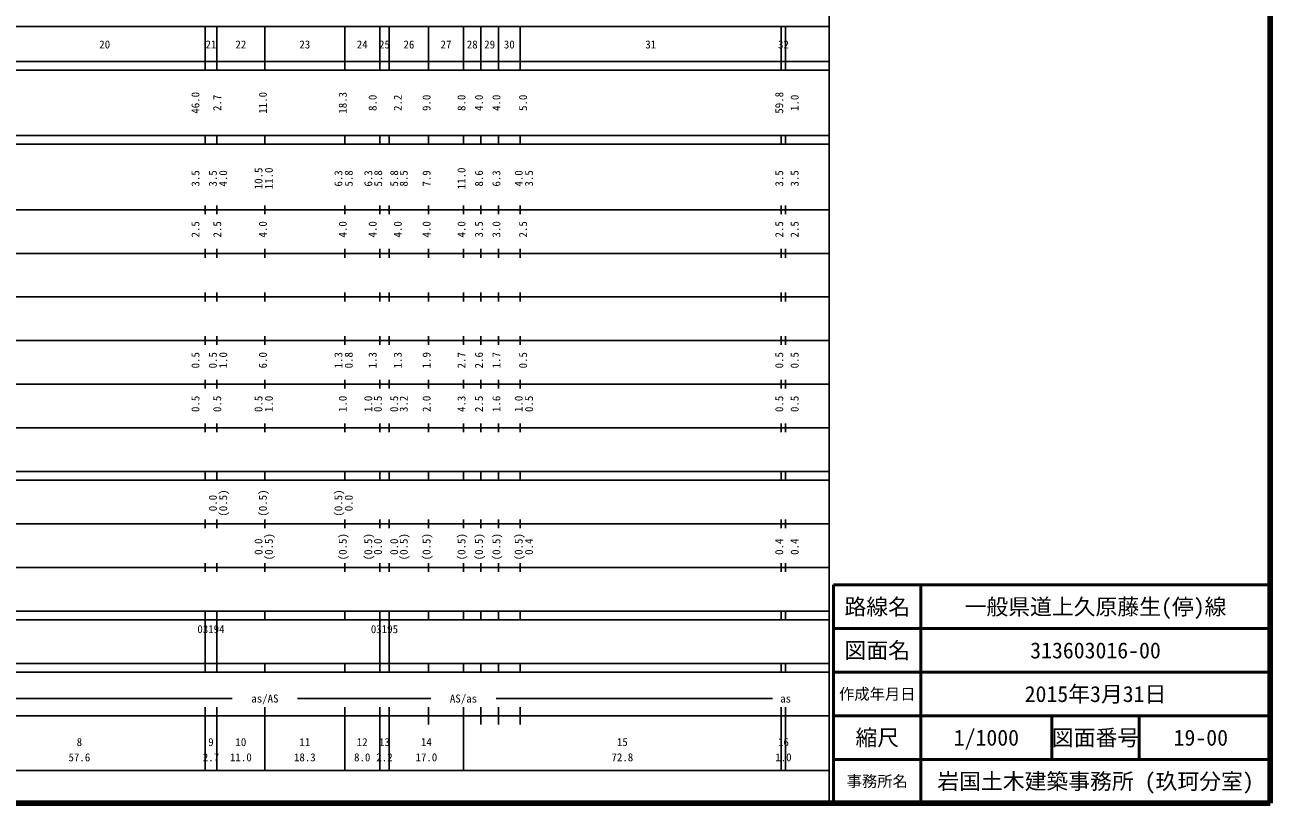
# Model space of a CAD drawing. Units: millimetres on the paper, enlarged 1000 times. Extents: x 40000 to 680000, y 20000 to 380000.
# Drawn here: x 394720 to 680000, y 20000 to 198357 of the extents above; entities that cross this region are included whole.
import ezdxf
from ezdxf.enums import TextEntityAlignment as Align

# ---------------------------------------------------------------- set-up
doc = ezdxf.new("R2010")
doc.units = ezdxf.units.MM
doc.header["$LTSCALE"] = 1000
for name, color, linetype, lineweight in [('M-TTL', 2, 'Continuous', 140), ('M-TTL-BAND', 7, 'Continuous', 25), ('M-TTL-FRAM', 2, 'Continuous', 50), ('M-TTL-LINE', 7, 'Continuous', 50)]:
    doc.layers.add(name, color=color, linetype=linetype, lineweight=lineweight)
doc.layers.add('M-TTL-TXT', color=7, linetype='Continuous')
doc.styles.add('ＭＳ ゴシック', font='')
doc.styles.get('ＭＳ ゴシック').set_extended_font_data('MS Gothic')

msp = doc.modelspace()

# ---------------------------------------------------------------- linework, layer by layer
at = {"layer": 'M-TTL'}
for p, q in [((680000, 20000), (680000, 380000)), ((40000, 20000), (680000, 20000))]:
    msp.add_line(p, q, dxfattribs=at)
at = {"layer": 'M-TTL-BAND'}
for p, q in [((579000, 20000), (579000, 370000)), ((68000, 198000), (579000, 198000)), ((436000, 188000), (436000, 198000)), ((438700, 188000), (438700, 198000)), ((449700, 188000), (449700, 198000)), ((468000, 188000), (468000, 198000)), ((476000, 188000), (476000, 198000)), ((478200, 188000), (478200, 198000)), ((487200, 188000), (487200, 198000)), ((495200, 188000), (495200, 198000)), ((499200, 188000), (499200, 198000)), ((503200, 188000), (503200, 198000)), ((508200, 188000), (508200, 198000)), ((568000, 188000), (568000, 198000)), ((569000, 188000), (569000, 198000)), ((40000, 190000), (579000, 190000)), ((40000, 188000), (579000, 188000)), ((40000, 173000), (579000, 173000)), ((436000, 171000), (436000, 173000)), ((438700, 171000), (438700, 173000)), ((449700, 171000), (449700, 173000)), ((468000, 171000), (468000, 173000)), ((476000, 171000), (476000, 173000)), ((478200, 171000), (478200, 173000)), ((487200, 171000), (487200, 173000)), ((495200, 171000), (495200, 173000)), ((499200, 171000), (499200, 173000)), ((503200, 171000), (503200, 173000)), ((508200, 171000), (508200, 173000)), ((568000, 171000), (568000, 173000)), ((569000, 171000), (569000, 173000)), ((40000, 171000), (579000, 171000)), ((436000, 155000), (436000, 157000)), ((438700, 155000), (438700, 157000)), ((449700, 155000), (449700, 157000)), ((468000, 155000), (468000, 157000)), ((476000, 155000), (476000, 157000)), ((478200, 155000), (478200, 157000)), ((487200, 155000), (487200, 157000)), ((495200, 155000), (495200, 157000)), ((499200, 155000), (499200, 157000)), ((503200, 155000), (503200, 157000)), ((508200, 155000), (508200, 157000)), ((568000, 155000), (568000, 157000)), ((569000, 155000), (569000, 157000)), ((40000, 156000), (579000, 156000)), ((46000, 146000), (579000, 146000)), ((436000, 145000), (436000, 147000)), ((438700, 145000), (438700, 147000)), ((449700, 145000), (449700, 147000)), ((468000, 145000), (468000, 147000)), ((476000, 145000), (476000, 147000)), ((478200, 145000), (478200, 147000)), ((487200, 145000), (487200, 147000)), ((495200, 145000), (495200, 147000)), ((499200, 145000), (499200, 147000)), ((503200, 145000), (503200, 147000)), ((508200, 145000), (508200, 147000)), ((568000, 145000), (568000, 147000)), ((569000, 145000), (569000, 147000)), ((436000, 135000), (436000, 137000)), ((438700, 135000), (438700, 137000)), ((449700, 135000), (449700, 137000)), ((468000, 135000), (468000, 137000)), ((476000, 135000), (476000, 137000)), ((478200, 135000), (478200, 137000)), ((487200, 135000), (487200, 137000)), ((495200, 135000), (495200, 137000)), ((499200, 135000), (499200, 137000)), ((503200, 135000), (503200, 137000)), ((508200, 135000), (508200, 137000)), ((568000, 135000), (568000, 137000)), ((569000, 135000), (569000, 137000)), ((52000, 136000), (579000, 136000)), ((46000, 126000), (579000, 126000)), ((436000, 125000), (436000, 127000)), ((438700, 125000), (438700, 127000)), ((449700, 125000), (449700, 127000)), ((468000, 125000), (468000, 127000)), ((476000, 125000), (476000, 127000)), ((478200, 125000), (478200, 127000)), ((487200, 125000), (487200, 127000)), ((495200, 125000), (495200, 127000)), ((499200, 125000), (499200, 127000)), ((503200, 125000), (503200, 127000)), ((508200, 125000), (508200, 127000)), ((568000, 125000), (568000, 127000)), ((569000, 125000), (569000, 127000)), ((436000, 115000), (436000, 117000)), ((438700, 115000), (438700, 117000)), ((449700, 115000), (449700, 117000)), ((468000, 115000), (468000, 117000)), ((476000, 115000), (476000, 117000)), ((478200, 115000), (478200, 117000)), ((487200, 115000), (487200, 117000)), ((495200, 115000), (495200, 117000)), ((499200, 115000), (499200, 117000)), ((503200, 115000), (503200, 117000)), ((508200, 115000), (508200, 117000)), ((568000, 115000), (568000, 117000)), ((569000, 115000), (569000, 117000)), ((52000, 116000), (579000, 116000)), ((46000, 106000), (579000, 106000)), ((436000, 105000), (436000, 107000)), ((438700, 105000), (438700, 107000)), ((449700, 105000), (449700, 107000)), ((468000, 105000), (468000, 107000)), ((476000, 105000), (476000, 107000)), ((478200, 105000), (478200, 107000)), ((487200, 105000), (487200, 107000)), ((495200, 105000), (495200, 107000)), ((499200, 105000), (499200, 107000)), ((503200, 105000), (503200, 107000)), ((508200, 105000), (508200, 107000)), ((568000, 105000), (568000, 107000)), ((569000, 105000), (569000, 107000)), ((40000, 96000), (579000, 96000)), ((436000, 94000), (436000, 96000)), ((438700, 94000), (438700, 96000)), ((449700, 94000), (449700, 96000)), ((468000, 94000), (468000, 96000)), ((476000, 94000), (476000, 96000)), ((478200, 94000), (478200, 96000)), ((487200, 94000), (487200, 96000)), ((495200, 94000), (495200, 96000)), ((499200, 94000), (499200, 96000)), ((503200, 94000), (503200, 96000)), ((508200, 94000), (508200, 96000)), ((568000, 94000), (568000, 96000)), ((569000, 94000), (569000, 96000)), ((40000, 94000), (579000, 94000)), ((49000, 84000), (579000, 84000)), ((436000, 83000), (436000, 85000)), ((438700, 83000), (438700, 85000)), ((449700, 83000), (449700, 85000)), ((468000, 83000), (468000, 85000)), ((476000, 83000), (476000, 85000)), ((478200, 83000), (478200, 85000)), ((487200, 83000), (487200, 85000)), ((495200, 83000), (495200, 85000)), ((499200, 83000), (499200, 85000)), ((503200, 83000), (503200, 85000)), ((508200, 83000), (508200, 85000)), ((568000, 83000), (568000, 85000)), ((569000, 83000), (569000, 85000)), ((436000, 73000), (436000, 75000)), ((438700, 73000), (438700, 75000)), ((449700, 73000), (449700, 75000)), ((468000, 73000), (468000, 75000)), ((476000, 73000), (476000, 75000)), ((478200, 73000), (478200, 75000)), ((487200, 73000), (487200, 75000)), ((495200, 73000), (495200, 75000)), ((499200, 73000), (499200, 75000)), ((503200, 73000), (503200, 75000)), ((508200, 73000), (508200, 75000)), ((568000, 73000), (568000, 75000)), ((569000, 73000), (569000, 75000)), ((40000, 74000), (579000, 74000)), ((40000, 64000), (579000, 64000)), ((436000, 62000), (436000, 64000)), ((438700, 62000), (438700, 64000)), ((449700, 62000), (449700, 64000)), ((468000, 62000), (468000, 64000)), ((476000, 62000), (476000, 64000)), ((478200, 62000), (478200, 64000)), ((487200, 62000), (487200, 64000)), ((495200, 62000), (495200, 64000)), ((499200, 62000), (499200, 64000)), ((503200, 62000), (503200, 64000)), ((508200, 62000), (508200, 64000)), ((568000, 62000), (568000, 64000)), ((569000, 62000), (569000, 64000)), ((40000, 62000), (579000, 62000)), ((436000, 52000), (436000, 62000)), ((438700, 52000), (438700, 62000)), ((476000, 52000), (476000, 62000)), ((478200, 52000), (478200, 62000)), ((40000, 52000), (579000, 52000)), ((436000, 50000), (436000, 52000)), ((438700, 50000), (438700, 52000)), ((449700, 50000), (449700, 52000)), ((468000, 50000), (468000, 52000)), ((476000, 50000), (476000, 52000)), ((478200, 50000), (478200, 52000)), ((487200, 50000), (487200, 52000)), ((495200, 50000), (495200, 52000)), ((499200, 50000), (499200, 52000)), ((503200, 50000), (503200, 52000)), ((508200, 50000), (508200, 52000)), ((568000, 50000), (568000, 52000)), ((569000, 50000), (569000, 52000)), ((40000, 50000), (579000, 50000)), ((385900, 44000), (442200, 44000)), ((457200, 44000), (487700, 44000)), ((502700, 44000), (566000, 44000)), ((40000, 40000), (579000, 40000)), ((436000, 27500), (436000, 42000)), ((438700, 27500), (438700, 42000)), ((449700, 27500), (449700, 42000)), ((468000, 27500), (468000, 42000)), ((476000, 27500), (476000, 42000)), ((478200, 27500), (478200, 42000)), ((487200, 38000), (487200, 42000)), ((495200, 27500), (495200, 42000)), ((499200, 38000), (499200, 42000)), ((503200, 38000), (503200, 42000)), ((508200, 38000), (508200, 42000)), ((568000, 27500), (568000, 42000)), ((569000, 27500), (569000, 42000)), ((68000, 27500), (579000, 27500))]:
    msp.add_line(p, q, dxfattribs=at)
at = {"layer": 'M-TTL-FRAM'}
for p, q in [((680000, 70000), (580000, 70000)), ((580000, 70000), (580000, 20000))]:
    msp.add_line(p, q, dxfattribs=at)
at = {"layer": 'M-TTL-LINE'}
for p, q in [((600000, 70000), (600000, 20000)), ((680000, 60000), (580000, 60000)), ((680000, 50000), (580000, 50000)), ((680000, 40000), (580000, 40000)), ((630000, 40000), (630000, 30000)), ((650000, 40000), (650000, 30000)), ((680000, 30000), (580000, 30000))]:
    msp.add_line(p, q, dxfattribs=at)

# ---------------------------------------------------------------- texts
at = {"layer": 'M-TTL-BAND', "style": 'ＭＳ ゴシック'}
for s, p in [('20', (413000, 192405)), ('21', (437350, 192405)), ('22', (444200, 192405)), ('23', (458850, 192405)), ('24', (472000, 192405)), ('25', (477100, 192405)), ('26', (482700, 192405)), ('27', (491200, 192405)), ('28', (497200, 192405)), ('29', (501200, 192405)), ('30', (505700, 192405)), ('31', (538100, 192405)), ('32', (568500, 192405)), ('as/AS', (449700, 42500)), ('AS/as', (495200, 42500)), ('as', (569000, 42500)), ('8', (407200, 32523)), ('9', (437350, 32523)), ('10', (444200, 32523)), ('11', (458850, 32523)), ('12', (472000, 32523)), ('13', (477100, 32523)), ('14', (486700, 32523)), ('15', (531600, 32523)), ('16', (568500, 32523)), ('57.6', (407200, 29033)), ('2.7', (437350, 29033)), ('11.0', (444200, 29033)), ('18.3', (458850, 29033)), ('8.0', (472000, 29033)), ('2.2', (477100, 29033)), ('17.0', (486700, 29033)), ('72.8', (531600, 29033)), ('1.0', (568500, 29033))]:
    msp.add_text(s, height=1833, dxfattribs=at).set_placement(p, align=Align.BOTTOM_CENTER)
for s, p in [('46.0', (435250, 180500)), ('11.0', (450700, 180500)), ('18.3', (469000, 180500)), ('59.8', (569000, 180500)), ('2.7', (440238, 180500)), ('8.0', (475844, 180500)), ('2.2', (481606, 180500)), ('9.0', (488200, 180500)), ('8.0', (496200, 180500)), ('4.0', (500200, 180500)), ('4.0', (504200, 180500)), ('5.0', (510304, 180500)), ('1.0', (572526, 180500)), ('10.5', (449700, 163174)), ('11.0', (452070, 163174)), ('11.0', (496200, 163174)), ('3.5', (435250, 163174)), ('3.5', (439238, 163174)), ('4.0', (441608, 163174)), ('6.3', (468000, 163174)), ('5.8', (470370, 163174)), ('6.3', (474844, 163174)), ('5.8', (477113, 163174)), ('5.8', (480776, 163174)), ('8.5', (482976, 163174)), ('7.9', (488200, 163174)), ('8.6', (500200, 163174)), ('6.3', (504200, 163174)), ('4.0', (509304, 163174)), ('3.5', (511674, 163174)), ('3.5', (569000, 163174)), ('3.5', (572526, 163174)), ('2.5', (435250, 151500)), ('2.5', (440238, 151500)), ('4.0', (450700, 151500)), ('4.0', (469000, 151500)), ('4.0', (475844, 151500)), ('4.0', (481606, 151500)), ('4.0', (488200, 151500)), ('4.0', (496200, 151500)), ('3.5', (500200, 151500)), ('3.0', (504200, 151500)), ('2.5', (510304, 151500)), ('2.5', (569000, 151500)), ('2.5', (572526, 151500)), ('0.5', (435250, 121500)), ('0.5', (439238, 121500)), ('1.0', (441608, 121500)), ('6.0', (450700, 121500)), ('1.3', (468000, 121500)), ('0.8', (470370, 121500)), ('1.3', (475844, 121500)), ('1.3', (481606, 121500)), ('1.9', (488200, 121500)), ('2.7', (496200, 121500)), ('2.6', (500200, 121500)), ('1.7', (504200, 121500)), ('0.5', (510304, 121500)), ('0.5', (569000, 121500)), ('0.5', (572526, 121500)), ('0.5', (435250, 111500)), ('0.5', (440238, 111500)), ('0.5', (449700, 111500)), ('1.0', (452070, 111500)), ('1.0', (469000, 111500)), ('1.0', (474844, 111500)), ('0.5', (477044, 111500)), ('0.5', (480776, 111500)), ('3.2', (482976, 111500)), ('2.0', (488200, 111500)), ('4.3', (496200, 111500)), ('2.5', (500200, 111500)), ('1.6', (504200, 111500)), ('1.0', (509304, 111500)), ('0.5', (511674, 111500)), ('0.5', (569000, 111500)), ('0.5', (572526, 111500)), ('(0.5)', (441608, 88764)), ('(0.5)', (450700, 88764)), ('(0.5)', (468000, 88764)), ('0.0', (439238, 88764)), ('0.0', (470370, 88764)), ('0.0', (449700, 78764)), ('(0.5)', (452070, 78764)), ('(0.5)', (469000, 78764)), ('(0.5)', (474844, 78764)), ('0.0', (477044, 78764)), ('0.0', (480776, 78764)), ('(0.5)', (482976, 78764)), ('(0.5)', (488200, 78764)), ('(0.5)', (496200, 78764)), ('(0.5)', (500200, 78764)), ('(0.5)', (504200, 78764)), ('(0.5)', (509304, 78764)), ('0.4', (511674, 78764)), ('0.4', (569000, 78764)), ('0.4', (572526, 78764))]:
    msp.add_text(s, height=1833, rotation=90, dxfattribs=at).set_placement(p, align=Align.BOTTOM_CENTER)
for s, p in [('03194', (434225, 58405)), ('03195', (473975, 58405))]:
    msp.add_text(s, height=1833, dxfattribs=at).set_placement(p, align=Align.BOTTOM_LEFT)
at = {"layer": 'M-TTL-TXT', "style": 'ＭＳ ゴシック'}
for s, height, p in [('路線名', 3666, (590000, 65000)), ('路線名', 3666, (590000, 65000)), ('一般県道上久原藤生(停)線', 3666, (640000, 65000)), ('図面名', 3666, (590000, 55000)), ('図面名', 3666, (590000, 55000)), ('313603016-00', 3666, (640000, 55000)), ('作成年月日', 2566, (590000, 45000)), ('作成年月日', 2566, (590000, 45000)), ('2015年3月31日', 3666, (640000, 45000)), ('縮尺', 3666, (590000, 35000)), ('縮尺', 3666, (590000, 35000)), ('1/1000', 3666, (615000, 35000)), ('図面番号', 3666, (640000, 35000)), ('図面番号', 3666, (640000, 35000)), ('19-00', 3666, (664125, 35000)), ('事務所名', 2566, (590000, 25000)), ('事務所名', 2566, (590000, 25000)), ('岩国土木建築事務所 (玖珂分室)', 3666, (640000, 25000))]:
    msp.add_text(s, height=height, dxfattribs=at).set_placement(p, align=Align.MIDDLE_CENTER)

doc.saveas('drawing.dxf')
